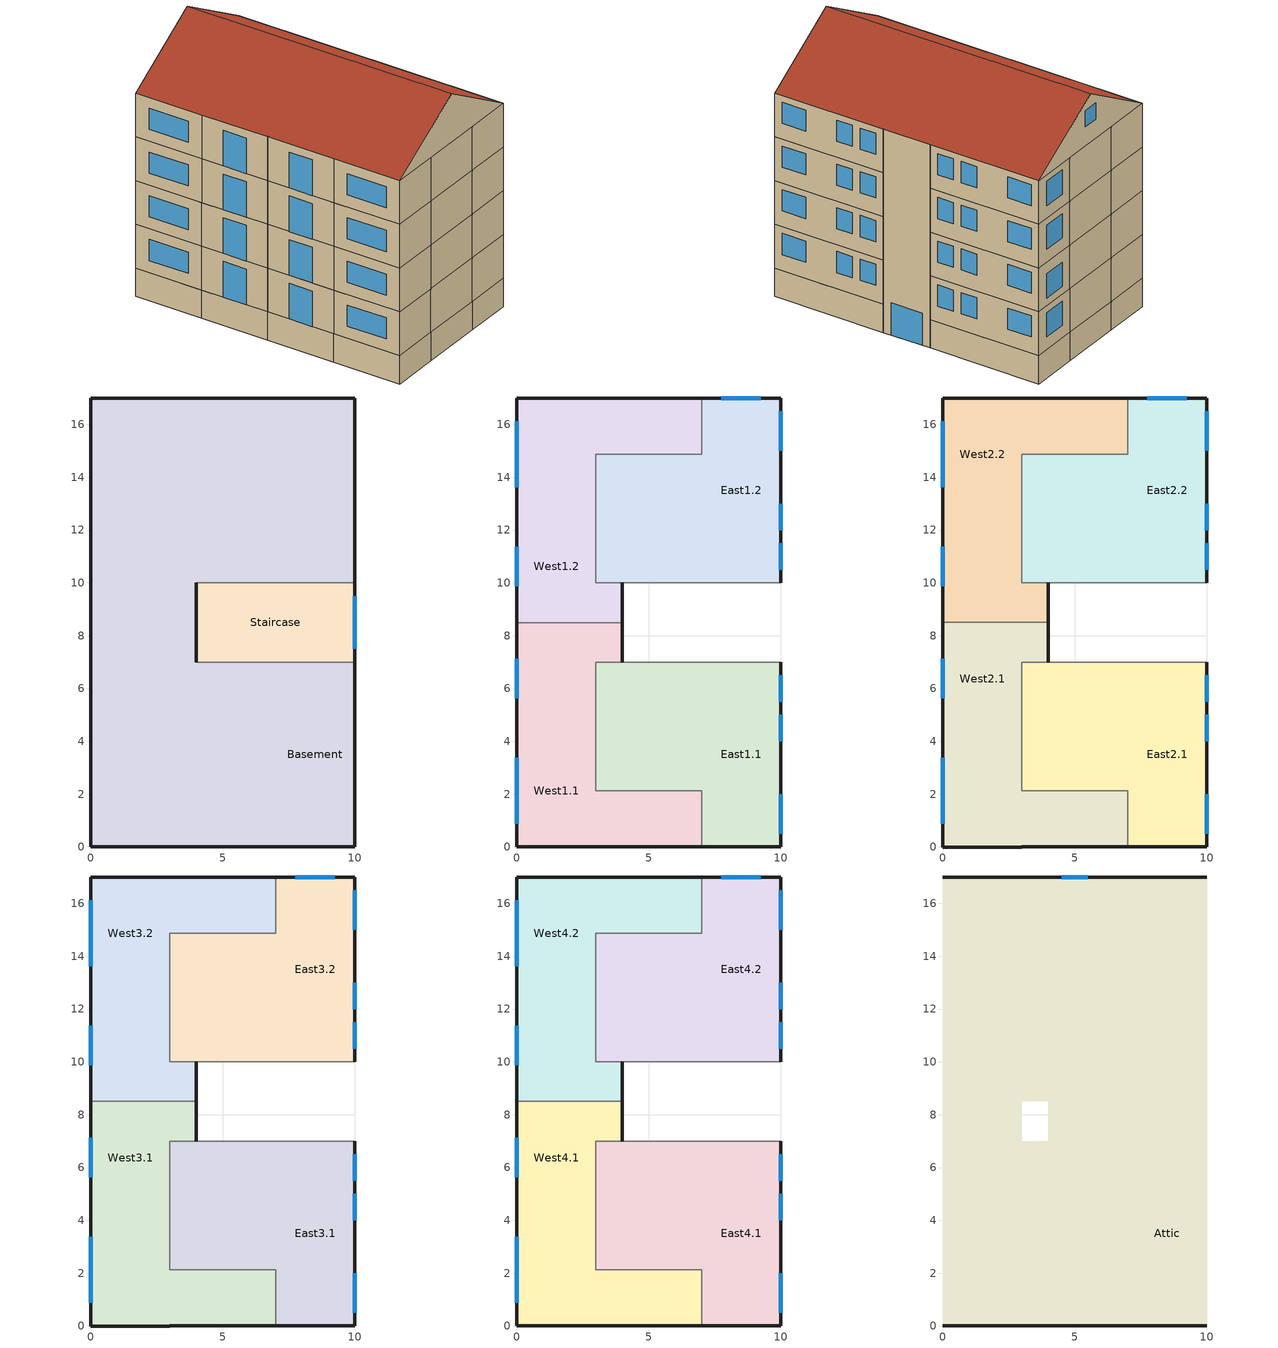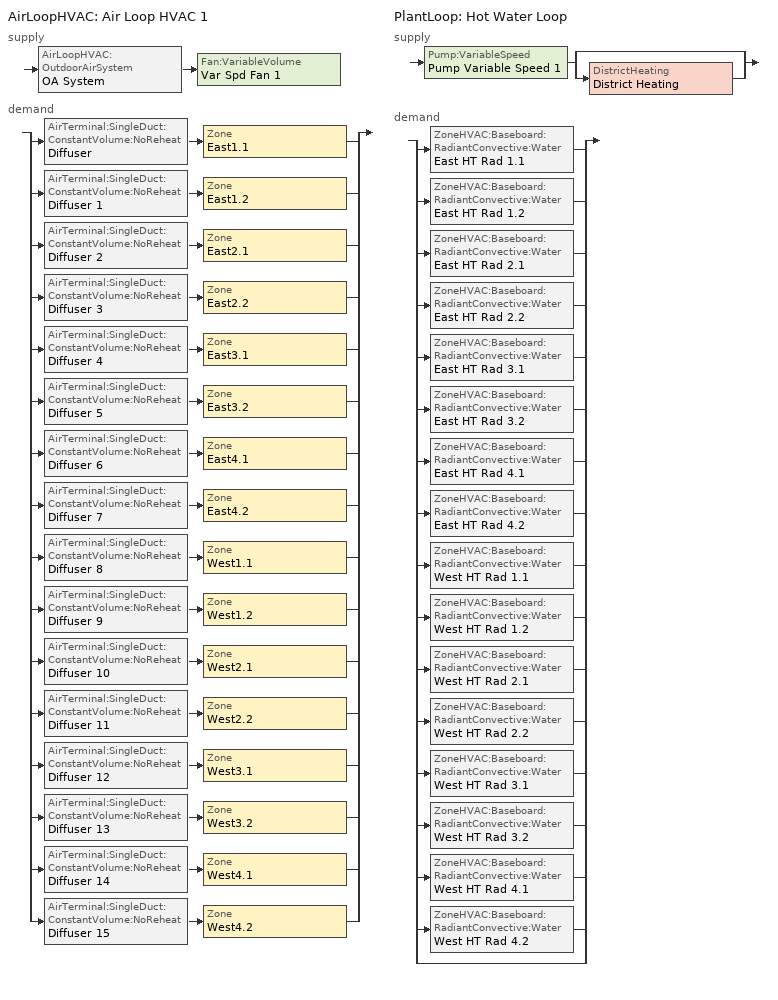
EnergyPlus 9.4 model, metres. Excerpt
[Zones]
Basement
 floor ground (Floor_groundcontact): 3,4.25 3,0 0,0 0,4.25 z0; 7,2.12 7,0 3,0 3,2.12 z0; 10,7 10,0 7,0 7,7 z0; 7,7 7,2.12 3,2.12 3,7 z0; 3,8.5 3,4.25 0,4.25 0,8.5 z0; 4,8.5 4,7 3,7 3,8.5 z0; 3,12.75 3,8.5 0,8.5 0,12.75 z0; 4,10 4,8.5 3,8.5 3,10 z0; 7,14.88 7,10 3,10 3,14.88 z0; 10,17 10,10 7,10 7,17 z0; 3,17 3,12.75 0,12.75 0,17 z0; 7,17 7,14.88 3,14.88 3,17 z0
 wall outside (Walls External): 4,7 4,8.5 4,10 / 10,10 10,17 7,17 3,17 0,17 0,12.75 0,8.5 0,4.25 0,0 3,0 7,0 10,0 10,7 z0:1.75
 wall to Staircase (Walls Internal): 10,7 7,7 4,7 / 4,10 7,10 10,10 z0:1.75
Staircase
 floor ground (Floor_groundcontact): 10,10 10,7 4,7 4,10 z0
 wall outside (Walls External): 4,10 4,7 / 10,7 10,10 z0:12.55
 wall to East4.2 (Walls Internal): 10,10 7,10 4,10 z9.85:12.55
 wall to East4.1 (Walls Internal): 4,7 7,7 10,7 z9.85:12.55
 wall to East3.1 (Walls Internal): 4,7 7,7 10,7 z7.15:9.85
 wall to East2.1 (Walls Internal): 4,7 7,7 10,7 z4.45:7.15
 wall to East1.1 (Walls Internal): 4,7 7,7 10,7 z1.75:4.45
 wall to East3.2 (Walls Internal): 10,10 7,10 4,10 z7.15:9.85
 wall to East2.2 (Walls Internal): 10,10 7,10 4,10 z4.45:7.15
 wall to East1.2 (Walls Internal): 10,10 7,10 4,10 z1.75:4.45
 window (Windows Old): 10,7.5 10,9.5 z0:2
East1.1
 floor to Basement (Floor): 10,7 10,0 7,0 7,7 z1.75; 7,7 7,2.12 3,2.12 3,7 z1.75
 wall outside (Walls External): 7,0 10,0 10,7 z1.75:4.45
 wall to West1.1 (Walls Internal): 4,7 3,7 3,4.25 3,2.12 7,2.12 7,0 z1.75:4.45
 window (Windows Old): 10,5.5 10,6.5 / 10,4 10,5 / 10,0.5 10,2 z2.75:4.05
East1.2
 floor to Basement (Floor): 7,14.88 7,10 3,10 3,14.88 z1.75; 10,17 10,10 7,10 7,17 z1.75
 wall outside (Walls External): 10,10 10,17 7,17 z1.75:4.45
 wall to West1.2 (Walls Internal): 7,17 7,14.88 3,14.88 3,12.75 3,10 4,10 z1.75:4.45
 window (Windows Old): 9.25,17 7.75,17 z2.55:4.05; 10,10.5 10,11.5 / 10,12 10,13 / 10,15 10,16.5 z2.75:4.05
West1.1
 floor to Basement (Floor): 3,4.25 3,0 0,0 0,4.25 z1.75; 3,8.5 3,4.25 0,4.25 0,8.5 z1.75; 4,8.5 4,7 3,7 3,8.5 z1.75; 7,2.12 7,0 3,0 3,2.12 z1.75
 wall outside (Walls External): 0,8.5 0,4.25 0,0 3,0 7,0 / 4,7 4,8.5 z1.75:4.45
 wall to West1.2 (Walls Internal): 4,8.5 3,8.5 0,8.5 z1.75:4.45
 window (Windows Old): 0,7.12 0,5.62 z1.75:3.95; 0,3.38 0,0.88 z2.5:3.8
West1.2
 floor to Basement (Floor): 3,12.75 3,8.5 0,8.5 0,12.75 z1.75; 4,10 4,8.5 3,8.5 3,10 z1.75; 3,17 3,12.75 0,12.75 0,17 z1.75; 7,17 7,14.88 3,14.88 3,17 z1.75
 wall outside (Walls External): 4,8.5 4,10 / 7,17 3,17 0,17 0,12.75 0,8.5 z1.75:4.45
 window (Windows Old): 0,11.38 0,9.88 z1.75:3.95; 0,16.12 0,13.62 z2.5:3.8
East2.1
 floor to East1.1 (Floor): 10,7 10,0 7,0 7,7 z4.45; 7,7 7,2.12 3,2.12 3,7 z4.45
 wall outside (Walls External): 7,0 10,0 10,7 z4.45:7.15
 wall to West2.1 (Walls Internal): 4,7 3,7 3,4.25 3,2.12 7,2.12 7,0 z4.45:7.15
 window (Windows Old): 10,0.5 10,2 / 10,5.5 10,6.5 / 10,4 10,5 z5.45:6.75
East2.2
 floor to East1.2 (Floor): 7,14.88 7,10 3,10 3,14.88 z4.45; 10,17 10,10 7,10 7,17 z4.45
 wall outside (Walls External): 10,10 10,17 7,17 z4.45:7.15
 wall to West2.2 (Walls Internal): 7,14.88 3,14.88 3,12.75 3,10 4,10 / 7,17 7,14.87 z4.45:7.15
 window (Windows Old): 9.25,17 7.75,17 z4.95:6.45; 10,10.5 10,11.5 / 10,12 10,13 / 10,15 10,16.5 z5.45:6.75
West2.1
 floor to West1.1 (Floor): 3,8.5 3,4.25 0,4.25 0,8.5 z4.45; 4,8.5 4,7 3,7 3,8.5 z4.45; 3,4.25 3,0 0,0 0,4.25 z4.45; 7,2.12 7,0 3,0 3,2.12 z4.45
 wall outside (Walls External): 0,8.5 0,4.25 0,0 3,0 7,0 / 4,7 4,8.5 z4.45:7.15
 wall to West2.2 (Walls Internal): 4,8.5 3,8.5 0,8.5 z4.45:7.15
 window (Windows Old): 0,7.13 0,5.63 z4.45:6.65; 0,3.38 0,0.88 z5.2:6.5
West2.2
 floor to West1.2 (Floor): 3,12.75 3,8.5 0,8.5 0,12.75 z4.45; 4,10 4,8.5 3,8.5 3,10 z4.45; 3,17 3,12.75 0,12.75 0,17 z4.45; 7,17 7,14.88 3,14.88 3,17 z4.45
 wall outside (Walls External): 4,8.5 4,10 / 7,17 3,17 0,17 0,12.75 0,8.5 z4.45:7.15
 window (Windows Old): 0,11.38 0,9.88 z4.45:6.65; 0,16.12 0,13.62 z5.2:6.5
East3.1
 floor to East2.1 (Floor): 10,7 10,0 7,0 7,7 z7.15; 7,7 7,2.12 3,2.12 3,7 z7.15
 wall outside (Walls External): 7,0 10,0 10,7 z7.15:9.85
 wall to West3.1 (Walls Internal): 4,7 3,7 3,4.25 3,2.12 7,2.12 7,0 z7.15:9.85
 window (Windows Old): 10,0.5 10,2 / 10,5.5 10,6.5 / 10,4 10,5 z8.15:9.45
East3.2
 floor to East2.2 (Floor): 7,14.88 7,10 3,10 3,14.88 z7.15; 10,17 10,10 7,10 7,17 z7.15
 wall outside (Walls External): 10,10 10,17 7,17 z7.15:9.85
 wall to West3.2 (Walls Internal): 7,14.88 3,14.88 3,12.75 3,10 4,10 / 7,17 7,14.87 z7.15:9.85
 window (Windows Old): 9.25,17 7.75,17 z7.95:9.45; 10,10.5 10,11.5 / 10,12 10,13 / 10,15 10,16.5 z8.15:9.45
West3.1
 floor to West2.1 (Floor): 3,4.25 3,0 0,0 0,4.25 z7.15; 7,2.12 7,0 3,0 3,2.12 z7.15; 3,8.5 3,4.25 0,4.25 0,8.5 z7.15; 4,8.5 4,7 3,7 3,8.5 z7.15
 wall outside (Walls External): 0,8.5 0,4.25 0,0 3,0 7,0 / 4,7 4,8.5 z7.15:9.85
 wall to West3.2 (Walls Internal): 4,8.5 3,8.5 0,8.5 z7.15:9.85
 window (Windows Old): 0,3.38 0,0.88 z7.9:9.2; 0,7.13 0,5.63 z7.15:9.35
West3.2
 floor to West2.2 (Floor): 3,12.75 3,8.5 0,8.5 0,12.75 z7.15; 4,10 4,8.5 3,8.5 3,10 z7.15; 3,17 3,12.75 0,12.75 0,17 z7.15; 7,17 7,14.88 3,14.88 3,17 z7.15
 wall outside (Walls External): 4,8.5 4,10 / 7,17 3,17 0,17 0,12.75 0,8.5 z7.15:9.85
 window (Windows Old): 0,11.38 0,9.88 z7.15:9.35; 0,16.12 0,13.62 z7.9:9.2
East4.1
 floor to East3.1 (Floor): 10,7 10,0 7,0 7,7 z9.85; 7,7 7,2.12 3,2.12 3,7 z9.85
 wall outside (Walls External): 7,0 10,0 10,7 z9.85:12.55
 wall to West4.1 (Walls Internal): 4,7 3,7 3,4.25 3,2.12 7,2.12 7,0 z9.85:12.55
 window (Windows Old): 10,0.5 10,2 / 10,5.5 10,6.5 / 10,4 10,5 z10.85:12.15
East4.2
 floor to East3.2 (Floor): 7,14.88 7,10 3,10 3,14.88 z9.85; 10,17 10,10 7,10 7,17 z9.85
 wall outside (Walls External): 10,10 10,17 7,17 z9.85:12.55
 wall to West4.2 (Walls Internal): 7,14.88 3,14.88 3,12.75 3,10 4,10 / 7,17 7,14.87 z9.85:12.55
 window (Windows Old): 9.25,17 7.75,17 z10.65:12.15; 10,10.5 10,11.5 / 10,12 10,13 / 10,15 10,16.5 z10.85:12.15
West4.1
 floor to West3.1 (Floor): 3,4.25 3,0 0,0 0,4.25 z9.85; 7,2.12 7,0 3,0 3,2.12 z9.85; 3,8.5 3,4.25 0,4.25 0,8.5 z9.85; 4,8.5 4,7 3,7 3,8.5 z9.85
 wall outside (Walls External): 0,8.5 0,4.25 0,0 3,0 7,0 / 4,7 4,8.5 z9.85:12.55
 wall to West4.2 (Walls Internal): 4,8.5 3,8.5 0,8.5 z9.85:12.55
 window (Windows Old): 0,3.38 0,0.88 z10.6:11.9; 0,7.13 0,5.63 z9.85:12.05
 roof outside (Roof): 4,7 4,8.5 3,8.5 3,7 z12.55
West4.2
 floor to West3.2 (Floor): 3,12.75 3,8.5 0,8.5 0,12.75 z9.85; 4,10 4,8.5 3,8.5 3,10 z9.85; 3,17 3,12.75 0,12.75 0,17 z9.85; 7,17 7,14.88 3,14.88 3,17 z9.85
 wall outside (Walls External): 4,8.5 4,10 / 7,17 3,17 0,17 0,12.75 0,8.5 z9.85:12.55
 window (Windows Old): 0,11.38 0,9.88 z9.85:12.05; 0,16.12 0,13.62 z10.6:11.9
Attic
 floor to West4.2 (Floor): 3,17 3,12.75 0,12.75 0,17 z12.55; 4,10 4,8.5 3,8.5 3,10 z12.55; 3,12.75 3,8.5 0,8.5 0,12.75 z12.55; 7,17 7,14.88 3,14.88 3,17 z12.55
 floor to Staircase (Floor): 10,10 10,7 4,7 4,10 z12.55
 floor to West4.1 (Floor): 3,8.5 3,4.25 0,4.25 0,8.5 z12.55; 3,4.25 3,0 0,0 0,4.25 z12.55; 7,2.12 7,0 3,0 3,2.12 z12.55
 floor to East4.2 (Floor): 7,14.88 7,10 3,10 3,14.88 z12.55; 7,17 10,17 10,10 7,10 z12.55
 floor to East4.1 (Floor): 7,7 7,2.12 3,2.12 3,7 z12.55; 10,7 10,0 7,0 7,7 z12.55
 wall outside (Walls External): 5,0,15.55 0,0,12.55 10,0,12.55; 5,17,15.55 10,17,12.55 0,17,12.55
 window (Windows Old): 5.5,17 4.5,17 z13.73:14.73
 roof outside (Roof): 5,0,15.55 10,0,12.55 10,17,12.55 5,17,15.55; 5,17,15.55 0,17,12.55 0,0,12.55 5,0,15.55
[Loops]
AirLoopHVAC 'Air Loop HVAC 1'
 supply: AirLoopHVAC:OutdoorAirSystem 'OA System' > Fan:VariableVolume 'Var Spd Fan 1'
 demand: split
  | AirTerminal:SingleDuct:ConstantVolume:NoReheat 'Diffuser' > Zone 'East1.1'
  | AirTerminal:SingleDuct:ConstantVolume:NoReheat 'Diffuser 1' > Zone 'East1.2'
  | AirTerminal:SingleDuct:ConstantVolume:NoReheat 'Diffuser 2' > Zone 'East2.1'
  | AirTerminal:SingleDuct:ConstantVolume:NoReheat 'Diffuser 3' > Zone 'East2.2'
  | AirTerminal:SingleDuct:ConstantVolume:NoReheat 'Diffuser 4' > Zone 'East3.1'
  | AirTerminal:SingleDuct:ConstantVolume:NoReheat 'Diffuser 5' > Zone 'East3.2'
  | AirTerminal:SingleDuct:ConstantVolume:NoReheat 'Diffuser 6' > Zone 'East4.1'
  | AirTerminal:SingleDuct:ConstantVolume:NoReheat 'Diffuser 7' > Zone 'East4.2'
  | AirTerminal:SingleDuct:ConstantVolume:NoReheat 'Diffuser 8' > Zone 'West1.1'
  | AirTerminal:SingleDuct:ConstantVolume:NoReheat 'Diffuser 9' > Zone 'West1.2'
  | AirTerminal:SingleDuct:ConstantVolume:NoReheat 'Diffuser 10' > Zone 'West2.1'
  | AirTerminal:SingleDuct:ConstantVolume:NoReheat 'Diffuser 11' > Zone 'West2.2'
  | AirTerminal:SingleDuct:ConstantVolume:NoReheat 'Diffuser 12' > Zone 'West3.1'
  | AirTerminal:SingleDuct:ConstantVolume:NoReheat 'Diffuser 13' > Zone 'West3.2'
  | AirTerminal:SingleDuct:ConstantVolume:NoReheat 'Diffuser 14' > Zone 'West4.1'
  | AirTerminal:SingleDuct:ConstantVolume:NoReheat 'Diffuser 15' > Zone 'West4.2'
PlantLoop 'Hot Water Loop'
 supply: Pump:VariableSpeed 'Pump Variable Speed 1' > split
  | bypass
  | DistrictHeating 'District Heating'
 demand: split
  | ZoneHVAC:Baseboard:RadiantConvective:Water 'East HT Rad 1.1'
  | ZoneHVAC:Baseboard:RadiantConvective:Water 'East HT Rad 1.2'
  | ZoneHVAC:Baseboard:RadiantConvective:Water 'East HT Rad 2.1'
  | ZoneHVAC:Baseboard:RadiantConvective:Water 'East HT Rad 2.2'
  | ZoneHVAC:Baseboard:RadiantConvective:Water 'East HT Rad 3.1'
  | ZoneHVAC:Baseboard:RadiantConvective:Water 'East HT Rad 3.2'
  | ZoneHVAC:Baseboard:RadiantConvective:Water 'East HT Rad 4.1'
  | ZoneHVAC:Baseboard:RadiantConvective:Water 'East HT Rad 4.2'
  | ZoneHVAC:Baseboard:RadiantConvective:Water 'West HT Rad 1.1'
  | ZoneHVAC:Baseboard:RadiantConvective:Water 'West HT Rad 1.2'
  | ZoneHVAC:Baseboard:RadiantConvective:Water 'West HT Rad 2.1'
  | ZoneHVAC:Baseboard:RadiantConvective:Water 'West HT Rad 2.2'
  | ZoneHVAC:Baseboard:RadiantConvective:Water 'West HT Rad 3.1'
  | ZoneHVAC:Baseboard:RadiantConvective:Water 'West HT Rad 3.2'
  | ZoneHVAC:Baseboard:RadiantConvective:Water 'West HT Rad 4.1'
  | ZoneHVAC:Baseboard:RadiantConvective:Water 'West HT Rad 4.2'
  | bypass
[Building]
Building 1: North Axis {deg}=0
[Site:Location]
FRANKFURT AM MAIN: Latitude {deg}=50.05; Longitude {deg}=8.6; Time Zone {hr}=1; Elevation {m}=113
[SizingPeriod:DesignDay] Day of Month=21; Dry-Bulb Temperature Range Modifier Type=DefaultMultipliers; Barometric Pressure {Pa}=99975; Rain Indicator=No; Snow Indicator=No; Daylight Saving Time Indicator=No
Name | Month | Day Type | Maximum Dry-Bulb Temperature {C} | Daily Dry-Bulb Temperature Range {deltaC} | Humidity Condition Type | Wetbulb or DewPoint at Maximum Dry-Bulb {C} | Wind Speed {m/s} | Wind Direction {deg} | Solar Model Indicator | ASHRAE Clear Sky Optical Depth for Beam Irradiance (taub) | ASHRAE Clear Sky Optical Depth for Diffuse Irradiance (taud) | Enthalpy at Maximum Dry-Bulb {J/kg} | Sky Clearness
FRANKFURT AM MAIN Ann Clg .4% Condns DB=>MWB | 7 | SummerDesignDay | 30.8 | 10.6 | Wetbulb | 19.2 | 3.7 | 210 | ASHRAETau | 0.467 | 1.949
FRANKFURT AM MAIN Ann Clg .4% Condns DP=>MDB | 7 | SummerDesignDay | 22.4 | 10.6 | Dewpoint | 18.5 | 3.7 | 210 | ASHRAETau | 0.467 | 1.949
FRANKFURT AM MAIN Ann Clg .4% Condns Enth=>MDB | 7 | SummerDesignDay | 27.5 | 10.6 | Enthalpy |  | 3.7 | 210 | ASHRAETau | 0.467 | 1.949 | 59700
FRANKFURT AM MAIN Ann Clg .4% Condns WB=>MDB | 7 | SummerDesignDay | 27.6 | 10.6 | Wetbulb | 20.6 | 3.7 | 210 | ASHRAETau | 0.467 | 1.949
FRANKFURT AM MAIN Ann Htg 99.6% Condns DB | 1 | WinterDesignDay | -10.5 | 0 | Wetbulb | -10.5 | 3.2 | 30 | ASHRAEClearSky |  |  |  | 0
FRANKFURT AM MAIN Ann Htg Wind 99.6% Condns WS=>MCDB | 1 | WinterDesignDay | 9.2 | 0 | Wetbulb | 9.2 | 12.6 | 30 | ASHRAEClearSky |  |  |  | 0
FRANKFURT AM MAIN Ann Hum_n 99.6% Condns DP=>MCDB | 1 | WinterDesignDay | -8.4 | 0 | Dewpoint | -14.3 | 3.2 | 30 | ASHRAEClearSky |  |  |  | 0
[Material] Thermal Absorptance=0.9; Solar Absorptance=0.7; Visible Absorptance=0.7
Name | Roughness | Thickness {m} | Conductivity {W/m-K} | Density {kg/m3} | Specific Heat {J/kg-K}
AcousticLayer (Polyurethan) | Smooth | 0.005 | 0.03 | 30 | 1350
FloorTiles(CeramicWhite) | Smooth | 0.01 | 1.6 | 2410 | 720
hollow bricks (External walls) | MediumRough | 0.4 | 0.68 | 1850 | 840
hollow bricks (Internal walls) | MediumRough | 0.1 | 0.68 | 1850 | 840
Phenolyc Foam (Ceiling 2cm) | Smooth | 0.02 | 0.02 | 100 | 1350
Phenolyc Foam (Roof 5cm) | Smooth | 0.05 | 0.02 | 100 | 1350
Phenolyc Foam (Walls Ext 1.5cm) | Smooth | 0.015 | 0.02 | 100 | 1350
plaster | Smooth | 0.01 | 1.163 | 1856 | 1400
Reinforced concrete | Smooth | 0.125 | 2.3 | 2300 | 1400
[WindowMaterial:Gas]
Gap_1_W_0_121: Gas Type=Air; Thickness {m}=0.012
[WindowMaterial:Glazing] Optical Data Type=SpectralAverage; Thickness {m}=0.003; Solar Transmittance at Normal Incidence=0.837; Front Side Solar Reflectance at Normal Incidence=0.075; Visible Transmittance at Normal Incidence=0.898; Front Side Visible Reflectance at Normal Incidence=0.081; Infrared Transmittance at Normal Incidence=0; Front Side Infrared Hemispherical Emissivity=0.84; Back Side Infrared Hemispherical Emissivity=0.84; Conductivity {W/m-K}=0.9; Dirt Correction Factor for Solar and Visible Transmittance=1; Solar Diffusing=No
Name | Back Side Solar Reflectance at Normal Incidence | Back Side Visible Reflectance at Normal Incidence
Clear 3mm 1 | 0 | 0
Clear 3mm 3 | 0.075 | 0.081
[Construction]
Floor: plaster, Reinforced concrete, AcousticLayer (Polyurethan), FloorTiles(CeramicWhite)
Floor_groundcontact: plaster, Reinforced concrete, Phenolyc Foam (Ceiling 2cm), AcousticLayer (Polyurethan), FloorTiles(CeramicWhite)
Roof: Reinforced concrete, Phenolyc Foam (Roof 5cm), plaster
Walls External: plaster, Phenolyc Foam (Walls Ext 1.5cm), hollow bricks (External walls), plaster
Walls Internal: plaster, hollow bricks (Internal walls), plaster
Windows Old: Clear 3mm 1, Gap_1_W_0_121, Clear 3mm 3
[Zone] Multiplier=1
Name | Part of Total Floor Area
Attic; Basement; Staircase | No
East1.1; East1.2; East2.1; East2.2; East3.1; East3.2; East4.1; East4.2; West1.1; West1.2; West2.1; West2.2; West3.1; West3.2; West4.1; West4.2 | Yes
[InternalMass] Construction=Walls Internal
Name | Zone or ZoneList | Surface Area {m2}
Merged Surface 370 - Surface 412; Merged Surface 414 - Surface 436; Merged Surface 433 - Surface 461 | Basement | 5.25
Merged Surface 371 - Surface 405; Merged Surface 372 - Surface 392; Merged Surface 390 - Surface 396; Merged Surface 445 - Surface 460; Merged Surface 454 - Surface 468; Merged Surface 464 - Surface 470 | Basement | 3.71875
Merged Surface 389 - Surface 404; Merged Surface 446 - Surface 469 | Basement | 7
Merged Surface 397 - Surface 403; Merged Surface 447 - Surface 453 | Basement | 8.53125
Merged Surface 406 - Surface 411; Merged Surface 434 - Surface 450 | Basement | 4.8125
Merged Surface 407 - Surface 418; Merged Surface 420 - Surface 439; Merged Surface 441 - Surface 449 | Basement | 1.75
Merged Surface 410 - Surface 419; Merged Surface 435 - Surface 440 | Basement | 2.625
Merged Surface 17 - Surface 23 | East1.1 | 13.1625
Merged Surface 67 - Surface 73 | East1.2 | 13.1625
Merged Surface 108 - Surface 114 | East2.1 | 13.1625
Merged Surface 158 - Surface 164 | East2.2 | 13.1625
Merged Surface 199 - Surface 205 | East3.1 | 13.1625
Merged Surface 249 - Surface 255 | East3.2 | 13.1625
Merged Surface 290 - Surface 296 | East4.1 | 13.1625
Merged Surface 340 - Surface 346 | East4.2 | 13.1625
Merged Surface 12 - Surface 4 | West1.1 | 5.7375
Merged Surface 2 - Surface 32 | West1.1 | 8.1
Merged Surface 30 - Surface 39 | West1.1 | 4.05
Merged Surface 53 - Surface 81 | West1.2 | 8.1
Merged Surface 55 - Surface 60 | West1.2 | 4.05
Merged Surface 84 - Surface 90 | West1.2 | 5.7375
Merged Surface 103 - Surface 95 | West2.1 | 5.7375
Merged Surface 121 - Surface 130 | West2.1 | 4.05
Merged Surface 123 - Surface 93 | West2.1 | 8.1
Merged Surface 144 - Surface 172 | West2.2 | 8.1
Merged Surface 146 - Surface 151 | West2.2 | 4.05
Merged Surface 175 - Surface 181 | West2.2 | 5.7375
Merged Surface 184 - Surface 214 | West3.1 | 8.1
Merged Surface 186 - Surface 194 | West3.1 | 5.7375
Merged Surface 212 - Surface 221 | West3.1 | 4.05
Merged Surface 235 - Surface 263 | West3.2 | 8.1
Merged Surface 237 - Surface 242 | West3.2 | 4.05
Merged Surface 266 - Surface 272 | West3.2 | 5.7375
Merged Surface 275 - Surface 305 | West4.1 | 8.1
Merged Surface 277 - Surface 285 | West4.1 | 5.7375
Merged Surface 303 - Surface 312 | West4.1 | 4.05
Merged Surface 326 - Surface 354 | West4.2 | 8.1
Merged Surface 328 - Surface 333 | West4.2 | 4.05
Merged Surface 357 - Surface 363 | West4.2 | 5.7375
[ZoneControl:Thermostat] Temperature Difference Between Cutout And Setpoint {deltaC}=0
Name | Zone or ZoneList | Control Type Schedule | Control 1
East1.1 Thermostat | East1.1 | East1.1 Thermostat Schedule | Thermostat Setpoint Dual Setpoint 1
East1.2 Thermostat | East1.2 | East1.2 Thermostat Schedule | Thermostat Setpoint Dual Setpoint 16
East2.1 Thermostat | East2.1 | East2.1 Thermostat Schedule | Thermostat Setpoint Dual Setpoint 5
East2.2 Thermostat | East2.2 | East2.2 Thermostat Schedule | Thermostat Setpoint Dual Setpoint 8
East3.1 Thermostat | East3.1 | East3.1 Thermostat Schedule | Thermostat Setpoint Dual Setpoint 13
East3.2 Thermostat | East3.2 | East3.2 Thermostat Schedule | Thermostat Setpoint Dual Setpoint 6
East4.1 Thermostat | East4.1 | East4.1 Thermostat Schedule | Thermostat Setpoint Dual Setpoint 11
East4.2 Thermostat | East4.2 | East4.2 Thermostat Schedule | Thermostat Setpoint Dual Setpoint 9
West1.1 Thermostat | West1.1 | West1.1 Thermostat Schedule | Thermostat Setpoint Dual Setpoint 4
West1.2 Thermostat | West1.2 | West1.2 Thermostat Schedule | Thermostat Setpoint Dual Setpoint 2
West2.1 Thermostat | West2.1 | West2.1 Thermostat Schedule | Thermostat Setpoint Dual Setpoint 7
West2.2 Thermostat | West2.2 | West2.2 Thermostat Schedule | Thermostat Setpoint Dual Setpoint 3
West3.1 Thermostat | West3.1 | West3.1 Thermostat Schedule | Thermostat Setpoint Dual Setpoint 10
West3.2 Thermostat | West3.2 | West3.2 Thermostat Schedule | Thermostat Setpoint Dual Setpoint 14
West4.1 Thermostat | West4.1 | West4.1 Thermostat Schedule | Thermostat Setpoint Dual Setpoint 12
West4.2 Thermostat | West4.2 | West4.2 Thermostat Schedule | Thermostat Setpoint Dual Setpoint 15
[ThermostatSetpoint:DualSetpoint] Heating Setpoint Temperature Schedule=Heating; Cooling Setpoint Temperature Schedule=Cooling
Thermostat Setpoint Dual Setpoint 1; Thermostat Setpoint Dual Setpoint 16; Thermostat Setpoint Dual Setpoint 5; Thermostat Setpoint Dual Setpoint 8; Thermostat Setpoint Dual Setpoint 13; Thermostat Setpoint Dual Setpoint 6; Thermostat Setpoint Dual Setpoint 11; Thermostat Setpoint Dual Setpoint 9; Thermostat Setpoint Dual Setpoint 4; Thermostat Setpoint Dual Setpoint 2; Thermostat Setpoint Dual Setpoint 7; Thermostat Setpoint Dual Setpoint 3; Thermostat Setpoint Dual Setpoint 10; Thermostat Setpoint Dual Setpoint 14; Thermostat Setpoint Dual Setpoint 12; Thermostat Setpoint Dual Setpoint 15
[AirTerminal:SingleDuct:ConstantVolume:NoReheat] Availability Schedule=Always On Discrete hvac_library; Maximum Air Flow Rate {m3/s}=AutoSize
Diffuser; Diffuser 1; Diffuser 2; Diffuser 3; Diffuser 4; Diffuser 5; Diffuser 6; Diffuser 7; Diffuser 8; Diffuser 9; Diffuser 10; Diffuser 11; Diffuser 12; Diffuser 13; Diffuser 14; Diffuser 15
[ZoneHVAC:Baseboard:RadiantConvective:Water] Availability Schedule=Always On Discrete hvac_library; Rated Average Water Temperature {C}=72.5; Heating Design Capacity Method=HeatingDesignCapacity; Heating Design Capacity Per Floor Area {W/m2}=0; Fraction of Autosized Heating Design Capacity=1; Convergence Tolerance=0.001; Fraction Radiant=0.9; Fraction of Radiant Energy Incident on People=0.3
Name | Rated Water Mass Flow Rate {kg/s} | Heating Design Capacity {W} | Maximum Water Flow Rate {m3/s} | Surface Name 1 | Fraction of Radiant Energy to Surface 1 | Surface Name 2 | Fraction of Radiant Energy to Surface 2 | Surface Name 3 | Fraction of Radiant Energy to Surface 3 | Surface Name 4 | Fraction of Radiant Energy to Surface 4 | Surface Name 5 | Fraction of Radiant Energy to Surface 5 | Surface Name 6 | Fraction of Radiant Energy to Surface 6 | Surface Name 7 | Fraction of Radiant Energy to Surface 7 | Surface Name 8 | Fraction of Radiant Energy to Surface 8 | Surface Name 9 | Fraction of Radiant Energy to Surface 9 | Surface Name 10 | Fraction of Radiant Energy to Surface 10 | Surface Name 11 | Fraction of Radiant Energy to Surface 11 | Surface Name 12 | Fraction of Radiant Energy to Surface 12 | Surface Name 13 | Fraction of Radiant Energy to Surface 13 | Surface Name 14 | Fraction of Radiant Energy to Surface 14 | Surface Name 15 | Fraction of Radiant Energy to Surface 15 | Surface Name 16 | Fraction of Radiant Energy to Surface 16 | Surface Name 17 | Fraction of Radiant Energy to Surface 17 | Surface Name 18 | Fraction of Radiant Energy to Surface 18 | Surface Name 19 | Fraction of Radiant Energy to Surface 19 | Surface Name 20 | Fraction of Radiant Energy to Surface 20
East HT Rad 1.1 | 0.0264 | 1660 | 5.289e-05 | Surface 25 | 0.0292188 | Surface 27 | 0.01375 | Surface 19 | 0.09625 | Surface 22 | 0.04125 | Surface 24 | 0.055 | Surface 18 | 0.04125 | Surface 20 | 0.145185 | Surface 26 | 0.0378125 | Surface 28 | 0.134815 | Surface 21 | 0.0168519 | Surface 15 | 0.04125 | Surface 16 | 0.0292188 | Surface 14 | 0.0181481
East HT Rad 1.2 | 0.0331 | 2076 | 6.615e-05 | Surface 68 | 0.04125 | Surface 64 | 0.0168519 | Surface 70 | 0.0378125 | Surface 75 | 0.04125 | Surface 65 | 0.0292188 | Surface 78 | 0.145185 | Surface 71 | 0.134815 | Surface 72 | 0.0181481 | Surface 74 | 0.0292188 | Surface 69 | 0.01375 | Surface 77 | 0.04125 | Surface 66 | 0.055 | Surface 76 | 0.09625
East HT Rad 2.1 | 0.0264 | 1660 | 5.289e-05 | Surface 110 | 0.09625 | Surface 106 | 0.04125 | Surface 119 | 0.134815 | Surface 107 | 0.0292188 | Surface 105 | 0.0181481 | Surface 112 | 0.0168519 | Surface 113 | 0.04125 | Surface 109 | 0.04125 | Surface 117 | 0.0378125 | Surface 115 | 0.055 | Surface 118 | 0.01375 | Surface 116 | 0.0292188 | Surface 111 | 0.145185
East HT Rad 2.2 | 0.0264 | 1660 | 5.289e-05 | Surface 160 | 0.01375 | Surface 156 | 0.0292188 | Surface 157 | 0.055 | Surface 162 | 0.134815 | Surface 155 | 0.0168519 | Surface 159 | 0.04125 | Surface 163 | 0.0181481 | Surface 165 | 0.0292188 | Surface 161 | 0.0378125 | Surface 166 | 0.04125 | Surface 167 | 0.09625 | Surface 169 | 0.145185 | Surface 168 | 0.04125
East HT Rad 3.1 | 0.0264 | 1660 | 5.289e-05 | Surface 200 | 0.04125 | Surface 208 | 0.0378125 | Surface 210 | 0.134815 | Surface 209 | 0.01375 | Surface 197 | 0.04125 | Surface 206 | 0.055 | Surface 202 | 0.145185 | Surface 207 | 0.0292188 | Surface 204 | 0.04125 | Surface 201 | 0.09625 | Surface 198 | 0.0292188 | Surface 203 | 0.0168519 | Surface 196 | 0.0181481
East HT Rad 3.2 | 0.0264 | 1660 | 5.289e-05 | Surface 258 | 0.09625 | Surface 259 | 0.04125 | Surface 260 | 0.145185 | Surface 256 | 0.0292188 | Surface 257 | 0.04125 | Surface 254 | 0.0181481 | Surface 246 | 0.0168519 | Surface 248 | 0.055 | Surface 251 | 0.01375 | Surface 247 | 0.0292188 | Surface 250 | 0.04125 | Surface 253 | 0.134815 | Surface 252 | 0.0378125
East HT Rad 4.1 | 0.0331 | 2076 | 6.615e-05 | Surface 288 | 0.04125 | Surface 295 | 0.04125 | Surface 298 | 0.0292188 | Surface 291 | 0.04125 | Surface 292 | 0.09625 | Surface 294 | 0.0168519 | Surface 287 | 0.0181481 | Surface 289 | 0.0292188 | Surface 299 | 0.0378125 | Surface 300 | 0.01375 | Surface 297 | 0.055 | Surface 293 | 0.145185 | Surface 301 | 0.134815
East HT Rad 4.2 | 0.0331 | 2076 | 6.615e-05 | Surface 342 | 0.01375 | Surface 350 | 0.04125 | Surface 337 | 0.0168519 | Surface 341 | 0.04125 | Surface 345 | 0.0181481 | Surface 349 | 0.09625 | Surface 348 | 0.04125 | Surface 351 | 0.145185 | Surface 339 | 0.055 | Surface 344 | 0.134815 | Surface 343 | 0.0378125 | Surface 338 | 0.0292188 | Surface 347 | 0.0292188
West HT Rad 1.1 | 0.0331 | 2076 | 6.615e-05 | Surface 34 | 0.035 | Surface 37 | 0.0175 | Surface 40 | 0.0116667 | Surface 33 | 0.0495833 | Surface 31 | 0.0320833 | Surface 38 | 0.0116667 | Surface 35 | 0.100563 | Surface 41 | 0.011831 | Surface 36 | 0.00147887 | Surface 29 | 0.0125704 | Surface 9 | 0.0466667 | Surface 13 | 0.0670423 | Surface 5 | 0.035 | Surface 1 | 0.0125704 | Surface 8 | 0.00838028 | Surface 10 | 0.0247917 | Surface 11 | 0.0466667 | Surface 6 | 0.0495833 | Surface 3 | 0.0247917 | Surface 7 | 0.100563
West HT Rad 1.2 | 0.0331 | 2076 | 6.615e-05 | Surface 63 | 0.011831 | Surface 82 | 0.0495833 | Surface 57 | 0.100563 | Surface 83 | 0.035 | Surface 56 | 0.035 | Surface 51 | 0.0125704 | Surface 54 | 0.0320833 | Surface 79 | 0.0125704 | Surface 80 | 0.0247917 | Surface 62 | 0.0175 | Surface 59 | 0.0116667 | Surface 58 | 0.00147887 | Surface 52 | 0.0495833 | Surface 85 | 0.100563 | Surface 87 | 0.0466667 | Surface 91 | 0.0670423 | Surface 88 | 0.0247917 | Surface 86 | 0.00838028 | Surface 89 | 0.0466667 | Surface 61 | 0.0116667
West HT Rad 2.1 | 0.0264 | 1660 | 5.289e-05 | Surface 132 | 0.011831 | Surface 96 | 0.035 | Surface 124 | 0.0495833 | Surface 129 | 0.0116667 | Surface 131 | 0.0116667 | Surface 100 | 0.0466667 | Surface 101 | 0.0247917 | Surface 120 | 0.0125704 | Surface 92 | 0.0125704 | Surface 99 | 0.00838028 | Surface 126 | 0.100563 | Surface 104 | 0.0670423 | Surface 98 | 0.100563 | Surface 122 | 0.0320833 | Surface 127 | 0.00147887 | Surface 97 | 0.0495833 | Surface 102 | 0.0466667 | Surface 125 | 0.035 | Surface 128 | 0.0175 | Surface 94 | 0.0247917
West HT Rad 2.2 | 0.0264 | 1660 | 5.289e-05 | Surface 147 | 0.035 | Surface 148 | 0.100563 | Surface 145 | 0.0320833 | Surface 142 | 0.0125704 | Surface 143 | 0.0495833 | Surface 153 | 0.0175 | Surface 154 | 0.011831 | Surface 150 | 0.0116667 | Surface 149 | 0.00147887 | Surface 152 | 0.0116667 | Surface 180 | 0.0466667 | Surface 182 | 0.0670423 | Surface 176 | 0.100563 | Surface 174 | 0.035 | Surface 170 | 0.0125704 | Surface 177 | 0.00838028 | Surface 178 | 0.0466667 | Surface 179 | 0.0247917 | Surface 171 | 0.0247917 | Surface 173 | 0.0495833
West HT Rad 3.1 | 0.0264 | 1660 | 5.289e-05 | Surface 195 | 0.0670423 | Surface 190 | 0.00838028 | Surface 193 | 0.0466667 | Surface 218 | 0.00147887 | Surface 219 | 0.0175 | Surface 220 | 0.0116667 | Surface 192 | 0.0247917 | Surface 211 | 0.0125704 | Surface 191 | 0.0466667 | Surface 215 | 0.0495833 | Surface 216 | 0.035 | Surface 213 | 0.0320833 | Surface 217 | 0.100563 | Surface 222 | 0.0116667 | Surface 223 | 0.011831 | Surface 183 | 0.0125704 | Surface 187 | 0.035 | Surface 188 | 0.0495833 | Surface 189 | 0.100563 | Surface 185 | 0.0247917
West HT Rad 3.2 | 0.0264 | 1660 | 5.289e-05 | Surface 239 | 0.100563 | Surface 240 | 0.00147887 | Surface 243 | 0.0116667 | Surface 244 | 0.0175 | Surface 233 | 0.0125704 | Surface 236 | 0.0320833 | Surface 241 | 0.0116667 | Surface 245 | 0.011831 | Surface 234 | 0.0495833 | Surface 238 | 0.035 | Surface 268 | 0.00838028 | Surface 262 | 0.0247917 | Surface 273 | 0.0670423 | Surface 264 | 0.0495833 | Surface 271 | 0.0466667 | Surface 270 | 0.0247917 | Surface 269 | 0.0466667 | Surface 267 | 0.100563 | Surface 265 | 0.035 | Surface 261 | 0.0125704
West HT Rad 4.1 | 0.0331 | 2076 | 6.615e-05 | Surface 284 | 0.0466667 | Surface 307 | 0.035 | Surface 313 | 0.0116667 | Surface 276 | 0.0247917 | Surface 280 | 0.100563 | Surface 282 | 0.0466667 | Surface 309 | 0.00147887 | Surface 278 | 0.035 | Surface 302 | 0.0125704 | Surface 308 | 0.100563 | Surface 274 | 0.0125704 | Surface 281 | 0.00838028 | Surface 283 | 0.0247917 | Surface 310 | 0.0175 | Surface 311 | 0.0116667 | Surface 286 | 0.0670423 | Surface 306 | 0.0495833 | Surface 279 | 0.0495833 | Surface 304 | 0.0320833 | Surface 314 | 0.011831
West HT Rad 4.2 | 0.0331 | 2076 | 6.615e-05 | Surface 324 | 0.0125704 | Surface 325 | 0.0495833 | Surface 331 | 0.00147887 | Surface 360 | 0.0466667 | Surface 327 | 0.0320833 | Surface 364 | 0.0670423 | Surface 335 | 0.0175 | Surface 353 | 0.0247917 | Surface 356 | 0.035 | Surface 332 | 0.0116667 | Surface 329 | 0.035 | Surface 334 | 0.0116667 | Surface 359 | 0.00838028 | Surface 361 | 0.0247917 | Surface 358 | 0.100563 | Surface 362 | 0.0466667 | Surface 336 | 0.011831 | Surface 355 | 0.0495833 | Surface 330 | 0.100563 | Surface 352 | 0.0125704
[Zone equipment]
East1.1: Diffuser, East HT Rad 1.1
East1.2: Diffuser 1, East HT Rad 1.2
East2.1: Diffuser 2, East HT Rad 2.1
East2.2: Diffuser 3, East HT Rad 2.2
East3.1: Diffuser 4, East HT Rad 3.1
East3.2: Diffuser 5, East HT Rad 3.2
East4.1: Diffuser 6, East HT Rad 4.1
East4.2: Diffuser 7, East HT Rad 4.2
West1.1: Diffuser 8, West HT Rad 1.1
West1.2: Diffuser 9, West HT Rad 1.2
West2.1: Diffuser 10, West HT Rad 2.1
West2.2: Diffuser 11, West HT Rad 2.2
West3.1: Diffuser 12, West HT Rad 3.1
West3.2: Diffuser 13, West HT Rad 3.2
West4.1: Diffuser 14, West HT Rad 4.1
West4.2: Diffuser 15, West HT Rad 4.2
[Sizing:Zone] Zone Cooling Design Supply Air Temperature Input Method=SupplyAirTemperature; Zone Cooling Design Supply Air Temperature {C}=14; Zone Cooling Design Supply Air Temperature Difference {deltaC}=11.11; Zone Heating Design Supply Air Temperature Input Method=SupplyAirTemperature; Zone Heating Design Supply Air Temperature {C}=40; Zone Heating Design Supply Air Temperature Difference {deltaC}=11.11; Zone Cooling Design Supply Air Humidity Ratio {kgWater/kgDryAir}=0.0085; Zone Heating Design Supply Air Humidity Ratio {kgWater/kgDryAir}=0.008; Design Specification Outdoor Air Object=Outdoor Air; Cooling Design Air Flow Method=DesignDay; Cooling Design Air Flow Rate {m3/s}=0; Cooling Minimum Air Flow per Zone Floor Area {m3/s-m2}=0.000762; Cooling Minimum Air Flow {m3/s}=0; Cooling Minimum Air Flow Fraction=0; Heating Design Air Flow Method=DesignDay; Heating Design Air Flow Rate {m3/s}=0; Heating Maximum Air Flow per Zone Floor Area {m3/s-m2}=0.002032; Heating Maximum Air Flow {m3/s}=0.141576; Heating Maximum Air Flow Fraction=0.3; Account for Dedicated Outdoor Air System=No
East1.1; East1.2; East2.1; East2.2; East3.1; East3.2; East4.1; East4.2; West1.1; West1.2; West2.1; West2.2; West3.1; West3.2; West4.1; West4.2
[Controller:MechanicalVentilation]
Controller Mechanical Ventilation 1: Availability Schedule=Always On Discrete hvac_library; Demand Controlled Ventilation=No; System Outdoor Air Method=ZoneSum; Zone or ZoneList Name 1=East1.1; Design Specification Outdoor Air Object Name 1=Outdoor Air; Zone or ZoneList Name 2=East1.2; Design Specification Outdoor Air Object Name 2=Outdoor Air; Zone or ZoneList Name 3=East2.1; Design Specification Outdoor Air Object Name 3=Outdoor Air; Zone or ZoneList Name 4=East2.2; Design Specification Outdoor Air Object Name 4=Outdoor Air; Zone or ZoneList Name 5=East3.1; Design Specification Outdoor Air Object Name 5=Outdoor Air; Zone or ZoneList Name 6=East3.2; Design Specification Outdoor Air Object Name 6=Outdoor Air; Zone or ZoneList Name 7=East4.1; Design Specification Outdoor Air Object Name 7=Outdoor Air; Zone or ZoneList Name 8=East4.2; Design Specification Outdoor Air Object Name 8=Outdoor Air; Zone or ZoneList Name 9=West1.1; Design Specification Outdoor Air Object Name 9=Outdoor Air; Zone or ZoneList Name 10=West1.2; Design Specification Outdoor Air Object Name 10=Outdoor Air; Zone or ZoneList Name 11=West2.1; Design Specification Outdoor Air Object Name 11=Outdoor Air; Zone or ZoneList Name 12=West2.2; Design Specification Outdoor Air Object Name 12=Outdoor Air; Zone or ZoneList Name 13=West3.1; Design Specification Outdoor Air Object Name 13=Outdoor Air; Zone or ZoneList Name 14=West3.2; Design Specification Outdoor Air Object Name 14=Outdoor Air; Zone or ZoneList Name 15=West4.1; Design Specification Outdoor Air Object Name 15=Outdoor Air; Zone or ZoneList Name 16=West4.2; Design Specification Outdoor Air Object Name 16=Outdoor Air
[DesignSpecification:OutdoorAir]
Outdoor Air: Outdoor Air Method=Maximum; Outdoor Air Flow per Person {m3/s-person}=0; Outdoor Air Flow per Zone Floor Area {m3/s-m2}=0; Outdoor Air Flow per Zone {m3/s}=0; Outdoor Air Flow Air Changes per Hour {1/hr}=0.6; Outdoor Air Schedule=Always On Discrete
[AirLoopHVAC]
Air Loop HVAC 1: Design Supply Air Flow Rate {m3/s}=AutoSize; Design Return Air Flow Fraction of Supply Air Flow=1
[Sizing:System]
Air Loop HVAC 1: Type of Load to Size On=VentilationRequirement; Design Outdoor Air Flow Rate {m3/s}=Autosize; Central Heating Maximum System Air Flow Ratio=1; Preheat Design Temperature {C}=7; Preheat Design Humidity Ratio {kgWater/kgDryAir}=0.008; Precool Design Temperature {C}=12.8; Precool Design Humidity Ratio {kgWater/kgDryAir}=0.008; Central Cooling Design Supply Air Temperature {C}=12.8; Central Heating Design Supply Air Temperature {C}=16.7; Type of Zone Sum to Use=NonCoincident; 100% Outdoor Air in Cooling=Yes; 100% Outdoor Air in Heating=Yes; Central Cooling Design Supply Air Humidity Ratio {kgWater/kgDryAir}=0.0085; Central Heating Design Supply Air Humidity Ratio {kgWater/kgDryAir}=0.008; Cooling Supply Air Flow Rate Method=DesignDay; Cooling Supply Air Flow Rate {m3/s}=0; Cooling Supply Air Flow Rate Per Floor Area {m3/s-m2}=0.00996765; Cooling Fraction of Autosized Cooling Supply Air Flow Rate=1; Cooling Supply Air Flow Rate Per Unit Cooling Capacity {m3/s-W}=3.94755e-05; Heating Supply Air Flow Rate Method=DesignDay; Heating Supply Air Flow Rate {m3/s}=0; Heating Supply Air Flow Rate Per Floor Area {m3/s-m2}=0.00996765; Heating Fraction of Autosized Heating Supply Air Flow Rate=1; Heating Fraction of Autosized Cooling Supply Air Flow Rate=1; Heating Supply Air Flow Rate Per Unit Heating Capacity {m3/s-W}=3.15882e-05; System Outdoor Air Method=ZoneSum; Zone Maximum Outdoor Air Fraction=1; Cooling Design Capacity Method=CoolingDesignCapacity; Cooling Design Capacity {W}=Autosize; Cooling Design Capacity Per Floor Area {W/m2}=234.7; Fraction of Autosized Cooling Design Capacity=1; Heating Design Capacity Method=HeatingDesignCapacity; Heating Design Capacity {W}=Autosize; Heating Design Capacity Per Floor Area {W/m2}=157; Fraction of Autosized Heating Design Capacity=1; Central Cooling Capacity Control Method=OnOff
[AvailabilityManager:Scheduled] Schedule=Always On Discrete
Air Loop HVAC 1 Availability Manager; OA System Availability Manager
[Controller:OutdoorAir]
Outdoor Air Controller: Minimum Outdoor Air Flow Rate {m3/s}=Autosize; Maximum Outdoor Air Flow Rate {m3/s}=Autosize; Economizer Control Type=NoEconomizer; Economizer Control Action Type=ModulateFlow; Economizer Maximum Limit Dry-Bulb Temperature {C}=28; Economizer Maximum Limit Enthalpy {J/kg}=64000; Economizer Minimum Limit Dry-Bulb Temperature {C}=-100; Lockout Type=NoLockout; Minimum Limit Type=FixedMinimum; Mechanical Ventilation Controller=Controller Mechanical Ventilation 1; High Humidity Control=No; Control High Indoor Humidity Based on Outdoor Humidity Ratio=Yes; Heat Recovery Bypass Control Type=BypassWhenOAFlowGreaterThanMinimum
[Fan:VariableVolume] Availability Schedule=Always On Discrete; Fan Total Efficiency=0.6045; Pressure Rise {Pa}=1017.592; Maximum Flow Rate {m3/s}=AutoSize; Fan Power Minimum Flow Rate Input Method=FixedFlowRate; Fan Power Minimum Flow Fraction=0; Fan Power Minimum Air Flow Rate {m3/s}=0; Motor Efficiency=0.93; Motor In Airstream Fraction=1; Fan Power Coefficient 1=0.0407599; Fan Power Coefficient 2=0.088045; Fan Power Coefficient 3=-0.0729261; Fan Power Coefficient 4=0.94374; Fan Power Coefficient 5=0
Var Spd Fan; Var Spd Fan 1
[SetpointManager:MixedAir]
Node 35 OS Default SPM: Control Variable=Temperature
[SetpointManager:FollowSystemNodeTemperature]
Setpoint Manager Follow System Node Temperature: Control Variable=Temperature; Reference Temperature Type=NodeDryBulb; Offset Temperature Difference {deltaC}=0; Maximum Limit Setpoint Temperature {C}=100; Minimum Limit Setpoint Temperature {C}=0
[PlantLoop]
Hot Water Loop: Fluid Type=Water; Plant Equipment Operation Scheme=Hot Water Loop Operation Schemes; Maximum Loop Temperature {C}=100; Minimum Loop Temperature {C}=0; Maximum Loop Flow Rate {m3/s}=Autosize; Minimum Loop Flow Rate {m3/s}=0; Plant Loop Volume {m3}=Autocalculate; Load Distribution Scheme=Optimal; Plant Loop Demand Calculation Scheme=SingleSetpoint
[Sizing:Plant]
Hot Water Loop: Loop Type=Heating; Design Loop Exit Temperature {C}=65; Loop Design Temperature Difference {deltaC}=15; Sizing Option=NonCoincident; Zone Timesteps in Averaging Window=1; Coincident Sizing Factor Mode=None
[Pump:VariableSpeed]
Pump Variable Speed 1: Design Maximum Flow Rate {m3/s}=Autosize; Design Pump Head {Pa}=179352; Design Power Consumption {W}=Autosize; Motor Efficiency=0.9; Fraction of Motor Inefficiencies to Fluid Stream=0; Coefficient 1 of the Part Load Performance Curve=0; Coefficient 2 of the Part Load Performance Curve=1; Coefficient 3 of the Part Load Performance Curve=0; Coefficient 4 of the Part Load Performance Curve=0; Design Minimum Flow Rate {m3/s}=0; Pump Control Type=Intermittent; Skin Loss Radiative Fraction=0.5; Design Power Sizing Method=PowerPerFlowPerPressure; Design Electric Power per Unit Flow Rate {W/(m3/s)}=348701.1; Design Shaft Power per Unit Flow Rate per Unit Head {W/((m3/s)-Pa)}=1.28205; Design Minimum Flow Rate Fraction=0
[DistrictHeating]
District Heating: Nominal Capacity {W}=1000000
[SetpointManager:Scheduled]
Setpoint Manager Scheduled 2: Control Variable=Temperature; Schedule=Hot_Water_Temperature
[PlantEquipmentOperationSchemes]
Hot Water Loop Operation Schemes: Control Scheme Object Type 1=PlantEquipmentOperation:HeatingLoad; Control Scheme Name 1=Hot Water Loop Heating Operation Scheme; Control Scheme Schedule Name 1=Always On Discrete
[PlantEquipmentOperation:HeatingLoad]
Hot Water Loop Heating Operation Scheme: Load Range Lower Limit 1 {W}=0; Load Range Upper Limit 1 {W}=1000000000; Range Equipment List Name 1=Hot Water Loop Heating Equipment List
[PlantEquipmentList]
Hot Water Loop Heating Equipment List: DistrictHeating, District Heating
[Schedule:Compact]
East1.1 Thermostat Schedule; East1.2 Thermostat Schedule; East2.1 Thermostat Schedule; East2.2 Thermostat Schedule; East3.1 Thermostat Schedule; East3.2 Thermostat Schedule; East4.1 Thermostat Schedule; East4.2 Thermostat Schedule; West1.1 Thermostat Schedule; West1.2 Thermostat Schedule; West2.1 Thermostat Schedule; West2.2 Thermostat Schedule; West3.1 Thermostat Schedule; West3.2 Thermostat Schedule; West4.1 Thermostat Schedule; West4.2 Thermostat Schedule: Through: 12/31, For: AllDays, Until: 24:00, 4
[Schedule:Day:Interval]
Schedule Day 21; Schedule Day 20: No, 24:00, 20
Schedule Day 18: No, 24:00, 16
Schedule Day 19: No, 24:00, 50
Schedule Day 22: No, 24:00, 40
Hot_Water_Temperature_Default: No, 24:00, 80
Hot_Water_Temperature_Summer_Design_Day; Hot_Water_Temperature_Winter_Design_Day: No, 24:00, 67
[Schedule:Week:Daily]
Heating Week Rule - Jan1-Jun24: Schedule Day 21, Schedule Day 21, Schedule Day 21, Schedule Day 21, Schedule Day 21, Schedule Day 21, Schedule Day 21, Schedule Day 18, Schedule Day 18, Schedule Day 18, Schedule Day 18, Schedule Day 18
Heating Week Rule - Jun25-Jul1: Schedule Day 21, Schedule Day 21, Schedule Day 21, Schedule Day 21, Schedule Day 21, Schedule Day 21, Schedule Day 18, Schedule Day 18, Schedule Day 18, Schedule Day 18, Schedule Day 18, Schedule Day 18
Heating Week Rule - Jul2-Aug12: Schedule Day 18, Schedule Day 18, Schedule Day 18, Schedule Day 18, Schedule Day 18, Schedule Day 18, Schedule Day 18, Schedule Day 18, Schedule Day 18, Schedule Day 18, Schedule Day 18, Schedule Day 18
Heating Week Rule - Aug13-Aug19: Schedule Day 18, Schedule Day 20, Schedule Day 20, Schedule Day 20, Schedule Day 20, Schedule Day 20, Schedule Day 20, Schedule Day 18, Schedule Day 18, Schedule Day 18, Schedule Day 18, Schedule Day 18
Heating Week Rule - Aug20-Dec31: Schedule Day 20, Schedule Day 20, Schedule Day 20, Schedule Day 20, Schedule Day 20, Schedule Day 20, Schedule Day 20, Schedule Day 18, Schedule Day 18, Schedule Day 18, Schedule Day 18, Schedule Day 18
Cooling Week Rule - Jan1-May27; Cooling Week Rule - Sep3-Dec31: Schedule Day 19, Schedule Day 19, Schedule Day 19, Schedule Day 19, Schedule Day 19, Schedule Day 19, Schedule Day 19, Schedule Day 19, Schedule Day 19, Schedule Day 19, Schedule Day 19, Schedule Day 19
Cooling Week Rule - May28-Jun3: Schedule Day 19, Schedule Day 19, Schedule Day 19, Schedule Day 19, Schedule Day 22, Schedule Day 22, Schedule Day 22, Schedule Day 19, Schedule Day 19, Schedule Day 19, Schedule Day 19, Schedule Day 19
Cooling Week Rule - Jun4-Aug26: Schedule Day 22, Schedule Day 22, Schedule Day 22, Schedule Day 22, Schedule Day 22, Schedule Day 22, Schedule Day 22, Schedule Day 19, Schedule Day 19, Schedule Day 19, Schedule Day 19, Schedule Day 19
Cooling Week Rule - Aug27-Sep2: Schedule Day 22, Schedule Day 22, Schedule Day 22, Schedule Day 22, Schedule Day 22, Schedule Day 19, Schedule Day 19, Schedule Day 19, Schedule Day 19, Schedule Day 19, Schedule Day 19, Schedule Day 19
Hot_Water_Temperature Week Rule - Jan1-Dec31: Hot_Water_Temperature_Default, Hot_Water_Temperature_Default, Hot_Water_Temperature_Default, Hot_Water_Temperature_Default, Hot_Water_Temperature_Default, Hot_Water_Temperature_Default, Hot_Water_Temperature_Default, Hot_Water_Temperature_Default, Hot_Water_Temperature_Summer_Design_Day, Hot_Water_Temperature_Winter_Design_Day, Hot_Water_Temperature_Default, Hot_Water_Temperature_Default
[Schedule:Year]
Heating: Heating Week Rule - Jan1-Jun24, 1, 1, 6, 24, Heating Week Rule - Jun25-Jul1, 6, 25, 7, 1, Heating Week Rule - Jul2-Aug12, 7, 2, 8, 12, Heating Week Rule - Aug13-Aug19, 8, 13, 8, 19, Heating Week Rule - Aug20-Dec31, 8, 20, 12, 31
Cooling: Cooling Week Rule - Jan1-May27, 1, 1, 5, 27, Cooling Week Rule - May28-Jun3, 5, 28, 6, 3, Cooling Week Rule - Jun4-Aug26, 6, 4, 8, 26, Cooling Week Rule - Aug27-Sep2, 8, 27, 9, 2, Cooling Week Rule - Sep3-Dec31, 9, 3, 12, 31
Hot_Water_Temperature: Hot_Water_Temperature Week Rule - Jan1-Dec31, 1, 1, 12, 31
[Schedule:Constant] Hourly Value=1
Always On Discrete hvac_library; Always On Discrete
